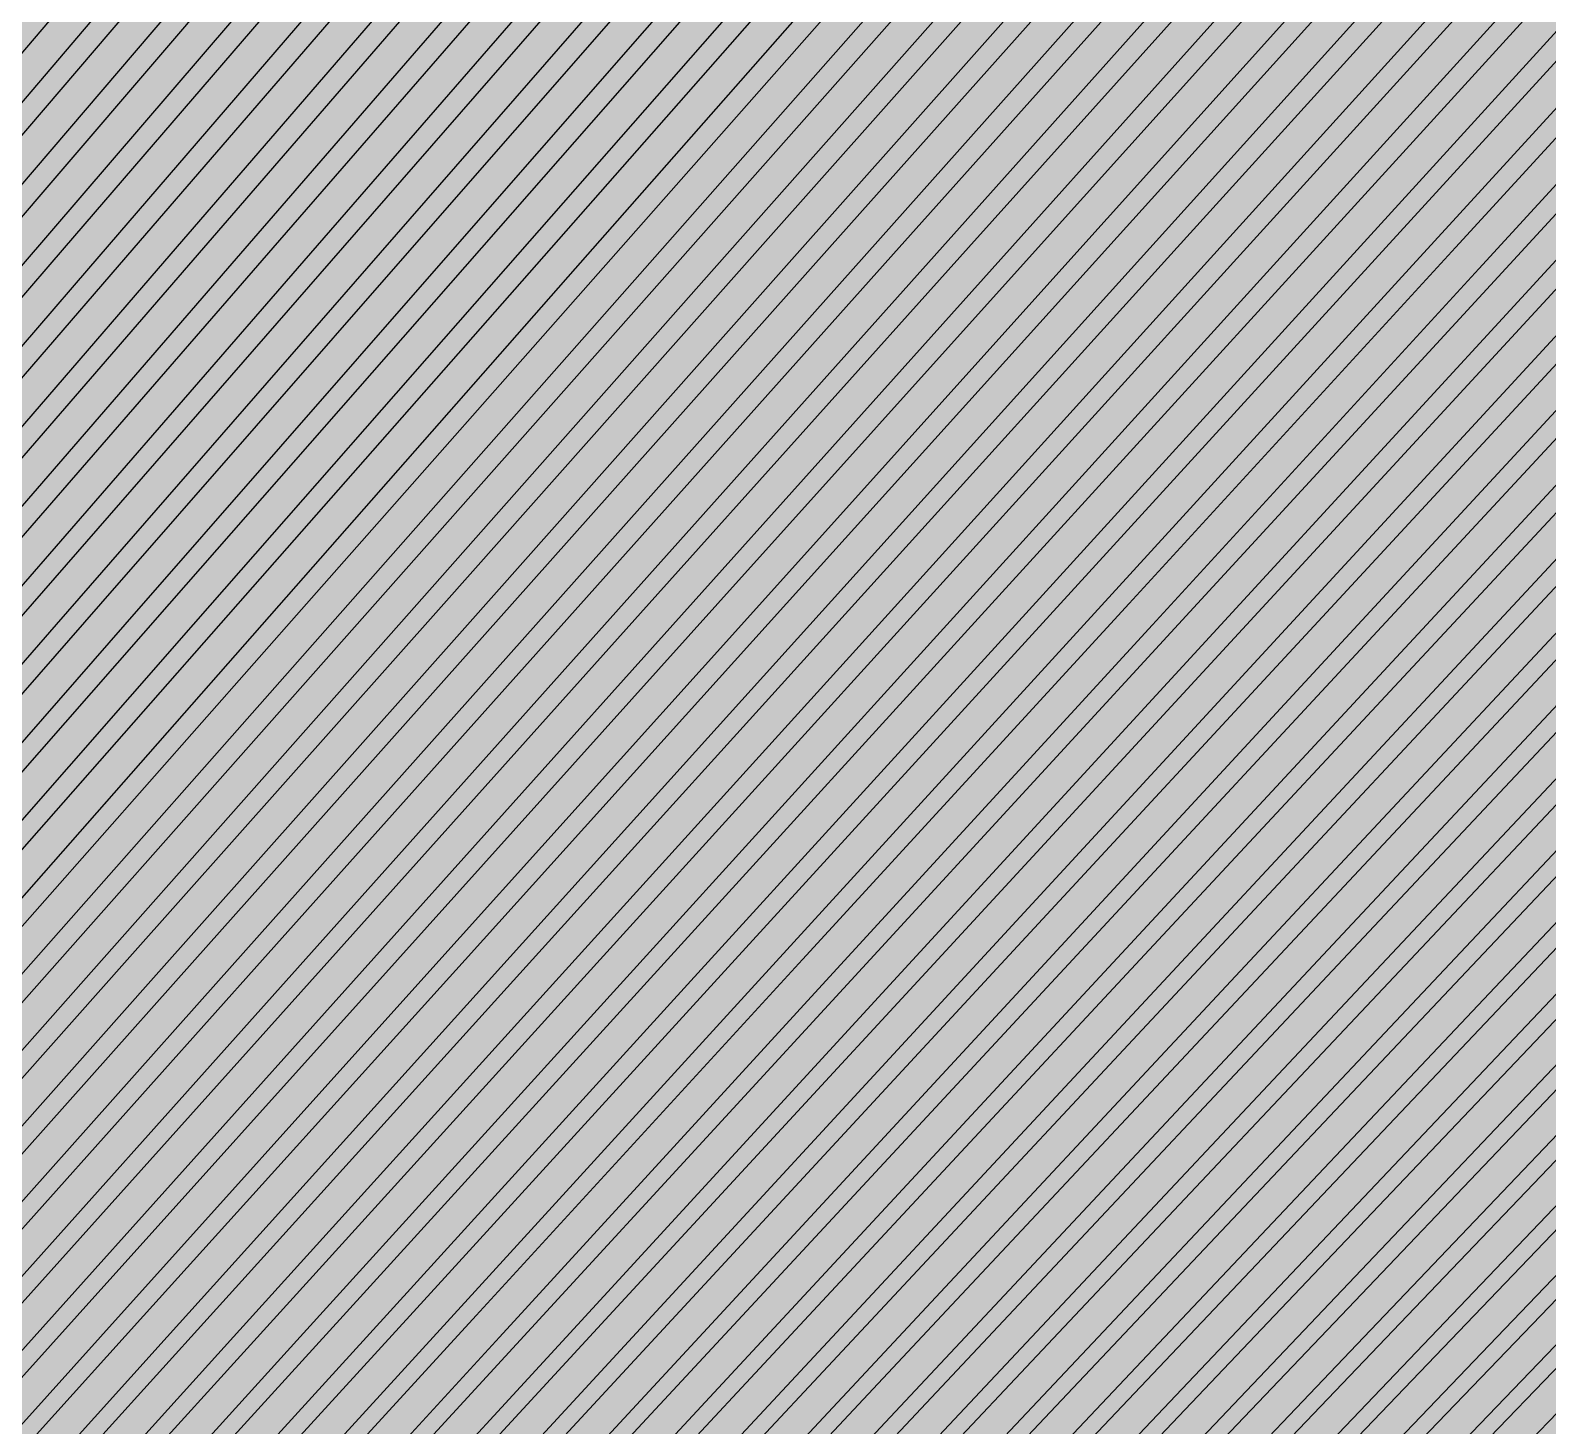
# Model space of a CAD drawing. Header units: metres. Extents: x -7231 to 10969, y -37556 to 1873.
# Drawn here: x 3204 to 3299.9, y -18628.2 to -18540 of the extents above; entities that cross this region are included whole.
import ezdxf

# ---------------------------------------------------------------- set-up
doc = ezdxf.new("R2010")
doc.units = ezdxf.units.M
for name, color, linetype in [('Metal1', 4, 'CONTINUOUS'), ('Metal2', 3, 'CONTINUOUS'), ('Polyimide', 7, 'CONTINUOUS')]:
    doc.layers.add(name, color=color, linetype=linetype)

msp = doc.modelspace()

# ---------------------------------------------------------------- hatches: boundary and pattern name
at = {"layer": 'Polyimide'}
msp.add_hatch(color=7, dxfattribs=at).paths.add_polyline_path([(4065.685, -467.996), (4066.672, -501.995), (4068.513, -535.993), (4071.413, -569.991), (4075.544, -603.989), (4081.042, -637.988), (4088.01, -671.986), (4096.523, -705.984), (4106.624, -739.982), (4118.329, -773.98), (4131.629, -807.979), (4146.494, -841.977), (4162.868, -875.975), (4180.679, -909.973), (4199.833, -943.972), (4220.224, -977.97), (4241.727, -1011.968), (4264.208, -1045.966), (4287.52, -1079.964), (4311.508, -1113.963), (4336.009, -1147.961), (4360.855, -1181.959), (4385.875, -1215.957), (4410.895, -1249.956), (4435.741, -1283.954), (4460.242, -1317.952), (4484.23, -1351.95), (4507.542, -1385.948), (4530.023, -1419.947), (4551.526, -1453.945), (4571.917, -1487.943), (4591.071, -1521.941), (4608.882, -1555.94), (4625.256, -1589.938), (4640.121, -1623.936), (4653.421, -1657.934), (4665.126, -1691.932), (4675.227, -1725.931), (4683.74, -1759.929), (4690.708, -1793.927), (4696.206, -1827.925), (4700.337, -1861.924), (4703.237, -1895.922), (4705.078, -1929.92), (4706.065, -1963.918), (4706.444, -1997.916), (4706.5, -2031.915), (4706.5, -4793.022), (4709.95, -4838.39), (4720.222, -4882.714), (4737.078, -4924.976), (4760.131, -4964.202), (4788.851, -4999.49), (4822.578, -5030.03), (4860.534, -5055.118), (4901.849, -5074.177), (4901.849, -5074.177), (4970.678, -5105.229), (5034.704, -5145.258), (5092.763, -5193.537), (5143.8, -5249.187), (5186.885, -5311.198), (5221.237, -5378.441), (5246.229, -5449.694), (5261.409, -5523.662), (5266.5, -5599), (5261.409, -5674.338), (5246.229, -5748.306), (5221.237, -5819.559), (5186.885, -5886.802), (5143.8, -5948.813), (5092.763, -6004.463), (5034.704, -6052.742), (4970.678, -6092.771), (4901.849, -6123.823), (4860.534, -6142.882), (4822.578, -6167.97), (4788.851, -6198.51), (4760.131, -6233.798), (4737.078, -6273.024), (4720.222, -6315.286), (4709.95, -6359.61), (4706.5, -6404.978), (4706.5, -9221.517), (4709.95, -9266.885), (4720.222, -9311.209), (4737.078, -9353.47), (4760.131, -9392.696), (4788.851, -9427.985), (4822.578, -9458.524), (4860.534, -9483.612), (4901.849, -9502.672), (4970.678, -9533.723), (5034.704, -9573.752), (5092.763, -9622.031), (5143.8, -9677.682), (5186.885, -9739.692), (5221.237, -9806.936), (5246.229, -9878.189), (5261.409, -9952.157), (5266.5, -10027.494), (5261.409, -10102.832), (5246.229, -10176.8), (5221.237, -10248.053), (5186.885, -10315.297), (5143.8, -10377.307), (5092.763, -10432.958), (5034.704, -10481.237), (4970.678, -10521.266), (4901.849, -10552.317), (4860.534, -10571.377), (4822.578, -10596.465), (4788.851, -10627.004), (4760.131, -10662.293), (4737.078, -10701.519), (4720.222, -10743.78), (4709.95, -10788.104), (4706.5, -10833.472), (4706.5, -13650.011), (4709.95, -13695.379), (4720.222, -13739.703), (4737.078, -13781.964), (4760.131, -13821.191), (4788.851, -13856.479), (4822.578, -13887.019), (4860.534, -13912.107), (4901.849, -13931.166), (4970.678, -13962.218), (5034.704, -14002.247), (5092.763, -14050.526), (5143.8, -14106.176), (5186.885, -14168.187), (5221.237, -14235.43), (5246.229, -14306.683), (5261.409, -14380.651), (5266.5, -14455.989), (5261.409, -14531.327), (5246.229, -14605.295), (5221.237, -14676.548), (5186.885, -14743.791), (5143.8, -14805.802), (5092.763, -14861.452), (5034.704, -14909.731), (4970.678, -14949.76), (4901.849, -14980.812), (4860.534, -14999.871), (4822.578, -15024.959), (4788.851, -15055.499), (4760.131, -15090.787), (4737.078, -15130.013), (4720.222, -15172.275), (4709.95, -15216.599), (4706.5, -15261.967), (4706.5, -15455.989), (4720.946, -15750.04), (4764.144, -16041.26), (4835.679, -16326.843), (4934.861, -16604.039), (5060.736, -16870.179), (5212.091, -17122.7), (5387.469, -17359.169), (5585.18, -17577.309), (5803.32, -17775.02), (6039.789, -17950.398), (6292.31, -18101.753), (6558.45, -18227.628), (6835.646, -18326.81), (7121.229, -18398.345), (7412.449, -18441.543), (7706.5, -18455.989), (9969.006, -18455.989), (10047.42, -18459.841), (10125.078, -18471.361), (10201.234, -18490.437), (10275.153, -18516.885), (10346.123, -18550.452), (10413.462, -18590.813), (10476.521, -18637.581), (10534.691, -18690.304), (10587.414, -18748.474), (10634.182, -18811.533), (10674.543, -18878.872), (10708.11, -18949.842), (10734.558, -19023.761), (10753.634, -19099.917), (10765.154, -19177.575), (10769.006, -19255.989), (10769.006, -20895.799), (10730.236, -20951.41), (10694.602, -21009.081), (10662.212, -21068.634), (10633.167, -21129.888), (10607.555, -21192.656), (10585.454, -21256.743), (10566.932, -21321.956), (10552.046, -21388.093), (10540.842, -21454.952), (10533.353, -21522.329), (10529.603, -21590.016), (10529.603, -21657.808), (10533.353, -21725.496), (10540.842, -21792.872), (10552.046, -21859.732), (10566.932, -21925.869), (10585.454, -21991.081), (10607.555, -22055.169), (10633.167, -22117.936), (10662.212, -22179.19), (10694.602, -22238.743), (10730.236, -22296.414), (10769.006, -22352.025), (10769.006, -32454.235), (10728.741, -32510.486), (10691.716, -32568.919), (10658.048, -32629.35), (10627.845, -32691.585), (10601.204, -32755.425), (10578.208, -32820.667), (10558.932, -32887.104), (10543.437, -32954.522), (10531.772, -33022.708), (10523.975, -33091.443), (10520.07, -33160.509), (10520.07, -33229.686), (10523.975, -33298.752), (10531.772, -33367.487), (10543.437, -33435.673), (10558.932, -33503.092), (10578.208, -33569.528), (10601.204, -33634.77), (10627.845, -33698.611), (10658.048, -33760.845), (10691.716, -33821.276), (10728.741, -33879.71), (10769.006, -33935.96), (10769.006, -36556), (10765.154, -36634.413), (10753.634, -36712.072), (10734.558, -36788.227), (10708.11, -36862.146), (10674.543, -36933.117), (10634.182, -37000.456), (10587.414, -37063.514), (10534.691, -37121.685), (10476.521, -37174.408), (10413.462, -37221.175), (10346.123, -37261.537), (10275.153, -37295.103), (10201.234, -37321.552), (10125.078, -37340.628), (10047.42, -37352.147), (9969.006, -37356), (-6231.006, -37356), (-6309.42, -37352.147), (-6387.078, -37340.628), (-6463.234, -37321.552), (-6537.153, -37295.103), (-6608.123, -37261.537), (-6675.462, -37221.175), (-6738.521, -37174.408), (-6796.691, -37121.685), (-6849.414, -37063.514), (-6896.182, -37000.456), (-6936.543, -36933.117), (-6970.11, -36862.146), (-6996.558, -36788.227), (-7015.634, -36712.072), (-7027.154, -36634.413), (-7031.006, -36556), (-7031.006, -33936.003), (-6990.735, -33879.75), (-6953.705, -33821.313), (-6920.032, -33760.88), (-6889.824, -33698.641), (-6863.179, -33634.797), (-6840.18, -33569.55), (-6820.901, -33503.109), (-6805.403, -33435.685), (-6793.736, -33367.494), (-6785.938, -33298.753), (-6782.032, -33229.682), (-6782.032, -33160.5), (-6785.938, -33091.429), (-6793.736, -33022.688), (-6805.403, -32954.497), (-6820.901, -32887.073), (-6840.18, -32820.632), (-6863.179, -32755.385), (-6889.824, -32691.541), (-6920.032, -32629.303), (-6953.705, -32568.869), (-6990.735, -32510.432), (-7031.006, -32454.179), (-7031.006, -22364.831), (-6990.735, -22308.578), (-6953.705, -22250.141), (-6920.032, -22189.707), (-6889.824, -22127.469), (-6863.179, -22063.624), (-6840.18, -21998.377), (-6820.901, -21931.936), (-6805.403, -21864.513), (-6793.736, -21796.322), (-6785.938, -21727.581), (-6782.032, -21658.51), (-6782.032, -21589.328), (-6785.938, -21520.256), (-6793.736, -21451.516), (-6805.403, -21383.325), (-6820.901, -21315.901), (-6840.18, -21249.46), (-6863.179, -21184.213), (-6889.824, -21120.369), (-6920.032, -21058.13), (-6953.705, -20997.696), (-6990.735, -20939.26), (-7031.006, -20883.007), (-7031.006, -19255.989), (-7027.154, -19177.575), (-7015.634, -19099.917), (-6996.558, -19023.761), (-6970.11, -18949.842), (-6936.543, -18878.872), (-6896.182, -18811.533), (-6849.414, -18748.474), (-6796.691, -18690.304), (-6738.521, -18637.581), (-6675.462, -18590.813), (-6608.123, -18550.452), (-6537.153, -18516.885), (-6463.234, -18490.437), (-6387.078, -18471.361), (-6309.42, -18459.841), (-6231.006, -18455.989), (-3968.5, -18455.989), (-3674.449, -18441.543), (-3383.229, -18398.345), (-3097.646, -18326.81), (-2820.45, -18227.628), (-2554.31, -18101.753), (-2301.789, -17950.398), (-2065.32, -17775.02), (-1847.18, -17577.309), (-1649.469, -17359.169), (-1474.091, -17122.7), (-1322.736, -16870.179), (-1196.861, -16604.039), (-1097.679, -16326.843), (-1026.144, -16041.26), (-982.946, -15750.04), (-968.5, -15455.989), (-968.5, -15261.967), (-971.95, -15216.599), (-982.222, -15172.275), (-999.078, -15130.013), (-1022.131, -15090.787), (-1050.851, -15055.499), (-1084.578, -15024.959), (-1122.534, -14999.871), (-1163.849, -14980.812), (-1232.678, -14949.76), (-1296.704, -14909.731), (-1354.763, -14861.452), (-1405.8, -14805.802), (-1448.885, -14743.791), (-1483.237, -14676.548), (-1508.229, -14605.295), (-1523.409, -14531.327), (-1528.5, -14455.989), (-1523.409, -14380.651), (-1508.229, -14306.683), (-1483.237, -14235.43), (-1448.885, -14168.187), (-1405.8, -14106.176), (-1354.763, -14050.526), (-1296.704, -14002.247), (-1232.678, -13962.218), (-1163.849, -13931.166), (-1122.534, -13912.107), (-1084.578, -13887.019), (-1050.851, -13856.479), (-1022.131, -13821.191), (-999.078, -13781.964), (-982.222, -13739.703), (-971.95, -13695.379), (-968.5, -13650.011), (-968.5, -12309.637), (-971.95, -12264.269), (-982.222, -12219.945), (-999.078, -12177.684), (-1022.131, -12138.458), (-1050.851, -12103.169), (-1084.578, -12072.629), (-1122.534, -12047.541), (-1163.849, -12028.482), (-1232.678, -11997.43), (-1296.704, -11957.401), (-1354.763, -11909.123), (-1405.8, -11853.472), (-1448.885, -11791.462), (-1483.237, -11724.218), (-1508.229, -11652.965), (-1523.409, -11578.997), (-1528.5, -11503.659), (-1523.409, -11428.322), (-1508.229, -11354.354), (-1483.237, -11283.1), (-1448.885, -11215.857), (-1405.8, -11153.846), (-1354.763, -11098.196), (-1296.704, -11049.917), (-1232.678, -11009.888), (-1163.849, -10978.837), (-1122.534, -10959.777), (-1084.578, -10934.689), (-1050.851, -10904.15), (-1022.131, -10868.861), (-999.078, -10829.635), (-982.222, -10787.374), (-971.95, -10743.049), (-968.5, -10697.682), (-968.5, -9357.307), (-971.95, -9311.94), (-982.222, -9267.615), (-999.078, -9225.354), (-1022.131, -9186.128), (-1050.851, -9150.839), (-1084.578, -9120.3), (-1122.534, -9095.212), (-1163.849, -9076.152), (-1163.849, -9076.152), (-1232.678, -9045.101), (-1296.704, -9005.072), (-1354.763, -8956.793), (-1405.8, -8901.142), (-1448.885, -8839.132), (-1483.237, -8771.889), (-1508.229, -8700.635), (-1523.409, -8626.667), (-1528.5, -8551.33), (-1523.409, -8475.992), (-1508.229, -8402.024), (-1483.237, -8330.771), (-1448.885, -8263.527), (-1405.8, -8201.517), (-1354.763, -8145.866), (-1296.704, -8097.588), (-1232.678, -8057.559), (-1163.849, -8026.507), (-1163.849, -8026.507), (-1122.534, -8007.448), (-1084.578, -7982.359), (-1050.851, -7951.82), (-1022.131, -7916.531), (-999.078, -7877.305), (-982.222, -7835.044), (-971.95, -7790.72), (-968.5, -7745.352), (-968.5, -6404.978), (-971.95, -6359.61), (-982.222, -6315.286), (-999.078, -6273.024), (-1022.131, -6233.798), (-1050.851, -6198.51), (-1084.578, -6167.97), (-1122.534, -6142.882), (-1163.849, -6123.823), (-1163.849, -6123.823), (-1232.678, -6092.771), (-1296.704, -6052.742), (-1354.763, -6004.463), (-1405.8, -5948.813), (-1448.885, -5886.802), (-1483.237, -5819.559), (-1508.229, -5748.306), (-1523.409, -5674.338), (-1528.5, -5599), (-1523.409, -5523.662), (-1508.229, -5449.694), (-1483.237, -5378.441), (-1448.885, -5311.198), (-1405.8, -5249.187), (-1354.763, -5193.537), (-1296.704, -5145.258), (-1232.678, -5105.229), (-1163.849, -5074.177), (-1163.849, -5074.177), (-1122.534, -5055.118), (-1084.578, -5030.03), (-1050.851, -4999.49), (-1022.131, -4964.202), (-999.078, -4924.976), (-982.222, -4882.714), (-971.95, -4838.39), (-968.5, -4793.022), (-968.5, -2031.915), (-968.443, -1997.916), (-968.056, -1963.918), (-967.051, -1929.92), (-965.176, -1895.922), (-962.222, -1861.924), (-958.014, -1827.925), (-952.413, -1793.927), (-945.314, -1759.929), (-936.642, -1725.931), (-926.352, -1691.932), (-914.428, -1657.934), (-900.878, -1623.936), (-885.736, -1589.938), (-869.055, -1555.94), (-850.911, -1521.941), (-831.398, -1487.943), (-810.626, -1453.945), (-788.721, -1419.947), (-765.819, -1385.948), (-742.071, -1351.95), (-717.634, -1317.952), (-692.674, -1283.954), (-667.363, -1249.956), (-641.875, -1215.957), (-616.387, -1181.959), (-591.076, -1147.961), (-566.116, -1113.963), (-541.679, -1079.964), (-517.931, -1045.966), (-495.029, -1011.968), (-473.124, -977.97), (-452.352, -943.972), (-432.839, -909.973), (-414.695, -875.975), (-398.014, -841.977), (-382.872, -807.979), (-369.322, -773.98), (-357.398, -739.982), (-347.108, -705.984), (-338.436, -671.986), (-331.337, -637.988), (-325.736, -603.989), (-321.528, -569.991), (-318.574, -535.993), (-316.699, -501.995), (-315.694, -467.996), (-315.307, -433.998), (-315.25, -400), (-315.25, 401), (-315.25, 451), (-315.25, 1644), (-270.25, 1644), (-270.025, 1637.133), (-269.352, 1630.295), (-268.232, 1623.516), (-266.672, 1616.824), (-264.678, 1610.249), (-262.257, 1603.818), (-259.422, 1597.56), (-256.183, 1591.5), (-252.554, 1585.665), (-248.552, 1580.08), (-244.193, 1574.769), (-239.496, 1569.754), (-234.481, 1565.057), (-229.17, 1560.698), (-223.585, 1556.696), (-217.75, 1553.067), (-211.69, 1549.828), (-205.432, 1546.993), (-199.001, 1544.572), (-192.426, 1542.578), (-185.734, 1541.018), (-178.955, 1539.898), (-172.117, 1539.225), (-165.25, 1539), (-158.383, 1539.225), (-151.545, 1539.898), (-144.766, 1541.018), (-138.074, 1542.578), (-131.499, 1544.572), (-125.068, 1546.993), (-118.81, 1549.828), (-112.75, 1553.067), (-106.915, 1556.696), (-101.33, 1560.698), (-96.019, 1565.057), (-91.004, 1569.754), (-86.307, 1574.769), (-81.948, 1580.08), (-77.946, 1585.665), (-74.317, 1591.5), (-71.078, 1597.56), (-68.243, 1603.818), (-65.822, 1610.249), (-63.828, 1616.824), (-62.268, 1623.516), (-61.148, 1630.295), (-60.475, 1637.133), (-60.25, 1644), (1853, 1644), (1853, 1573), (3815.25, 1573), (3815.464, 1579.54), (3816.106, 1586.053), (3817.171, 1592.509), (3818.657, 1598.882), (3820.557, 1605.144), (3822.862, 1611.268), (3825.563, 1617.229), (3828.647, 1623), (3832.103, 1628.557), (3835.915, 1633.876), (3840.066, 1638.935), (3844.539, 1643.711), (3849.315, 1648.184), (3854.374, 1652.335), (3859.693, 1656.147), (3865.25, 1659.603), (3871.021, 1662.687), (3876.982, 1665.388), (3883.106, 1667.693), (3889.368, 1669.593), (3895.741, 1671.079), (3902.197, 1672.144), (3908.71, 1672.786), (3915.25, 1673), (3921.79, 1672.786), (3928.303, 1672.144), (3934.759, 1671.079), (3941.132, 1669.593), (3947.394, 1667.693), (3953.518, 1665.388), (3959.479, 1662.687), (3965.25, 1659.603), (3970.807, 1656.147), (3976.126, 1652.335), (3981.185, 1648.184), (3985.961, 1643.711), (3990.434, 1638.935), (3994.585, 1633.876), (3998.397, 1628.557), (4001.853, 1623), (4004.937, 1617.229), (4007.638, 1611.268), (4009.943, 1605.144), (4011.843, 1598.882), (4013.329, 1592.509), (4014.394, 1586.053), (4015.036, 1579.54), (4015.25, 1573), (4065.25, 1573), (4065.25, 451), (4065.25, 401), (4065.25, -400), (4065.306, -433.998), (4065.685, -467.996)])

# ---------------------------------------------------------------- linework, layer by layer
at = {"layer": 'Metal1'}
for points in [[(3077.25, -19211.916), (3077.986, -18721.03), (3078.759, -18711.865), (3079.508, -18702.823), (3080.287, -18698.148), (3087.831, -18681.964), (3101.221, -18666.296), (3120.449, -18643.796), (3139.678, -18621.295), (3158.907, -18598.794), (3178.135, -18576.294), (3197.364, -18553.793), (3216.593, -18531.292), (3235.821, -18508.792), (3255.05, -18486.291), (3274.279, -18463.79), (3293.507, -18441.29)], [(3085.25, -19211.916), (3085.986, -18721.031), (3086.764, -18711.864), (3087.518, -18702.823), (3088.303, -18698.146), (3095.881, -18681.98), (3109.375, -18666.294), (3128.73, -18643.793), (3148.086, -18621.293), (3167.442, -18598.792), (3186.798, -18576.291), (3206.154, -18553.79), (3225.509, -18531.29), (3244.865, -18508.789), (3264.221, -18486.288), (3283.577, -18463.788), (3302.933, -18441.287)], [(3093.25, -19211.915), (3093.986, -18721.033), (3094.769, -18711.864), (3095.528, -18702.822), (3096.318, -18698.145), (3103.931, -18681.995), (3117.529, -18666.291), (3137.012, -18643.791), (3156.495, -18621.29), (3175.977, -18598.789), (3195.46, -18576.289), (3214.943, -18553.788), (3234.426, -18531.287), (3253.909, -18508.787), (3273.392, -18486.286), (3292.875, -18463.785), (3312.358, -18441.285)], [(3101.25, -19211.915), (3101.986, -18721.034), (3102.774, -18711.863), (3103.538, -18702.821), (3104.333, -18698.143), (3111.98, -18682.011), (3125.683, -18666.289), (3145.293, -18643.788), (3164.903, -18621.288), (3184.513, -18598.787), (3204.123, -18576.286), (3223.733, -18553.786), (3243.343, -18531.285), (3262.953, -18508.784), (3282.563, -18486.284), (3302.173, -18463.783), (3321.783, -18441.282)], [(3109.25, -19211.914), (3109.986, -18721.036), (3110.779, -18711.863), (3111.548, -18702.82), (3112.348, -18698.142), (3120.03, -18682.027), (3133.837, -18666.287), (3153.574, -18643.786), (3173.311, -18621.285), (3193.048, -18598.785), (3212.786, -18576.284), (3232.523, -18553.783), (3252.26, -18531.282), (3271.997, -18508.782), (3291.734, -18486.281), (3311.472, -18463.78), (3331.209, -18441.28)], [(3117.25, -19211.914), (3117.986, -18721.037), (3118.785, -18711.862), (3119.558, -18702.819), (3120.364, -18698.14), (3128.079, -18682.043), (3141.991, -18666.284), (3161.855, -18643.783), (3181.719, -18621.283), (3201.584, -18598.782), (3221.448, -18576.281), (3241.312, -18553.781), (3261.177, -18531.28), (3281.041, -18508.779), (3300.906, -18486.279), (3320.77, -18463.778), (3340.634, -18441.277)], [(3125.25, -19211.914), (3125.986, -18721.038), (3126.79, -18711.862), (3127.568, -18702.819), (3128.379, -18698.139), (3136.128, -18682.058), (3150.145, -18666.282), (3170.136, -18643.781), (3190.128, -18621.28), (3210.119, -18598.78), (3230.111, -18576.279), (3250.102, -18553.778), (3270.094, -18531.278), (3290.085, -18508.777), (3310.077, -18486.276), (3330.068, -18463.776), (3350.06, -18441.275)], [(3133.25, -19211.913), (3133.986, -18721.04), (3134.795, -18711.861), (3135.578, -18702.818), (3136.394, -18698.137), (3144.177, -18682.074), (3158.299, -18666.279), (3178.417, -18643.779), (3198.536, -18621.278), (3218.655, -18598.777), (3238.773, -18576.277), (3258.892, -18553.776), (3279.01, -18531.275), (3299.129, -18508.775), (3319.248, -18486.274), (3339.366, -18463.773), (3359.485, -18441.273)], [(3141.25, -19211.913), (3141.986, -18721.041), (3142.8, -18711.861), (3143.588, -18702.817), (3144.41, -18698.136), (3152.225, -18682.089), (3166.453, -18666.277), (3186.699, -18643.776), (3206.944, -18621.276), (3227.19, -18598.775), (3247.436, -18576.274), (3267.682, -18553.774), (3287.927, -18531.273), (3308.173, -18508.772), (3328.419, -18486.272), (3348.664, -18463.771), (3368.91, -18441.27)], [(3149.25, -19211.912), (3149.986, -18721.043), (3150.805, -18711.86), (3151.598, -18702.816), (3152.425, -18698.134), (3160.274, -18682.105), (3174.607, -18666.275), (3194.98, -18643.774), (3215.353, -18621.273), (3235.726, -18598.773), (3256.098, -18576.272), (3276.471, -18553.771), (3296.844, -18531.271), (3317.217, -18508.77), (3337.59, -18486.269), (3357.963, -18463.769), (3378.336, -18441.268)], [(3157.25, -19211.912), (3157.986, -18721.044), (3158.81, -18711.86), (3159.608, -18702.815), (3160.44, -18698.132), (3168.322, -18682.121), (3182.761, -18666.273), (3203.261, -18643.772), (3223.761, -18621.271), (3244.261, -18598.77), (3264.761, -18576.27), (3285.261, -18553.769), (3305.761, -18531.268), (3326.261, -18508.768), (3346.761, -18486.267), (3367.261, -18463.766), (3387.761, -18441.266)], [(3165.25, -19211.911), (3165.986, -18721.046), (3166.815, -18711.859), (3167.618, -18702.815), (3168.456, -18698.131), (3176.37, -18682.136), (3190.915, -18666.27), (3211.542, -18643.77), (3232.169, -18621.269), (3252.796, -18598.768), (3273.423, -18576.268), (3294.051, -18553.767), (3314.678, -18531.266), (3335.305, -18508.765), (3355.932, -18486.265), (3376.559, -18463.764), (3397.186, -18441.263)], [(3173.25, -19211.911), (3173.986, -18721.047), (3174.82, -18711.858), (3175.628, -18702.814), (3176.471, -18698.129), (3184.418, -18682.152), (3199.069, -18666.268), (3219.823, -18643.767), (3240.577, -18621.267), (3261.332, -18598.766), (3282.086, -18576.265), (3302.84, -18553.765), (3323.595, -18531.264), (3344.349, -18508.763), (3365.103, -18486.263), (3385.857, -18463.762), (3406.612, -18441.261)], [(3181.25, -19211.911), (3181.986, -18721.049), (3182.825, -18711.858), (3183.638, -18702.813), (3184.486, -18698.128), (3192.466, -18682.167), (3207.223, -18666.266), (3228.104, -18643.765), (3248.986, -18621.264), (3269.867, -18598.764), (3290.749, -18576.263), (3311.63, -18553.762), (3332.511, -18531.262), (3353.393, -18508.761), (3374.274, -18486.26), (3395.156, -18463.76), (3416.037, -18441.259)], [(3189.25, -19211.91), (3189.986, -18721.05), (3190.831, -18711.857), (3191.648, -18702.812), (3192.502, -18698.126), (3200.514, -18682.182), (3215.377, -18666.264), (3236.386, -18643.763), (3257.394, -18621.262), (3278.403, -18598.762), (3299.411, -18576.261), (3320.42, -18553.76), (3341.428, -18531.259), (3362.437, -18508.759), (3383.445, -18486.258), (3404.454, -18463.757), (3425.462, -18441.257)], [(3197.25, -19211.91), (3197.986, -18721.052), (3198.836, -18711.857), (3199.658, -18702.811), (3200.517, -18698.125), (3208.561, -18682.198), (3223.531, -18666.261), (3244.667, -18643.761), (3265.802, -18621.26), (3286.938, -18598.759), (3308.074, -18576.259), (3329.209, -18553.758), (3350.345, -18531.257), (3371.481, -18508.757), (3392.616, -18486.256), (3413.752, -18463.755), (3434.888, -18441.255)], [(3205.25, -19211.909), (3205.986, -18721.053), (3206.841, -18711.856), (3207.668, -18702.811), (3208.532, -18698.123), (3216.609, -18682.213), (3231.685, -18666.259), (3252.948, -18643.758), (3274.211, -18621.258), (3295.473, -18598.757), (3316.736, -18576.256), (3337.999, -18553.756), (3359.262, -18531.255), (3380.524, -18508.754), (3401.787, -18486.254), (3423.05, -18463.753), (3444.313, -18441.252)], [(3213.25, -19211.909), (3213.986, -18721.055), (3214.846, -18711.856), (3215.678, -18702.81), (3216.548, -18698.122), (3224.656, -18682.229), (3239.839, -18666.257), (3261.229, -18643.756), (3282.619, -18621.256), (3304.009, -18598.755), (3325.399, -18576.254), (3346.789, -18553.754), (3368.178, -18531.253), (3389.568, -18508.752), (3410.958, -18486.252), (3432.348, -18463.751), (3453.738, -18441.25)], [(3221.25, -19211.908), (3221.986, -18721.056), (3222.851, -18711.855), (3223.688, -18702.809), (3224.563, -18698.12), (3232.703, -18682.244), (3247.993, -18666.255), (3269.51, -18643.754), (3291.027, -18621.254), (3312.544, -18598.753), (3334.061, -18576.252), (3355.578, -18553.751), (3377.095, -18531.251), (3398.612, -18508.75), (3420.129, -18486.249), (3441.646, -18463.749), (3463.163, -18441.248)], [(3229.25, -19211.908), (3229.986, -18721.058), (3230.856, -18711.855), (3231.698, -18702.808), (3232.578, -18698.119), (3240.75, -18682.259), (3256.147, -18666.253), (3277.791, -18643.752), (3299.435, -18621.251), (3321.079, -18598.751), (3342.724, -18576.25), (3364.368, -18553.749), (3386.012, -18531.249), (3407.656, -18508.748), (3429.3, -18486.247), (3450.945, -18463.747), (3472.589, -18441.246)], [(3295.028, -18442.589), (3275.799, -18465.09), (3256.57, -18487.59), (3237.342, -18510.091), (3218.113, -18532.592), (3198.884, -18555.092), (3179.656, -18577.593), (3160.427, -18600.094), (3141.198, -18622.594), (3121.97, -18645.095), (3102.741, -18667.596), (3089.529, -18683.056), (3082.215, -18698.746), (3081.494, -18703.071), (3080.752, -18712.03), (3080.014, -18721.114), (3080.75, -19211.916)], [(3304.449, -18442.591), (3285.093, -18465.092), (3265.737, -18487.593), (3246.381, -18510.093), (3227.026, -18532.594), (3207.67, -18555.095), (3188.314, -18577.595), (3168.958, -18600.096), (3149.602, -18622.597), (3130.247, -18645.097), (3110.891, -18667.598), (3097.576, -18683.077), (3090.23, -18698.747), (3089.504, -18703.072), (3088.757, -18712.03), (3088.014, -18721.116), (3088.75, -19211.916)], [(3313.87, -18442.594), (3294.387, -18465.094), (3274.904, -18487.595), (3255.421, -18510.096), (3235.938, -18532.597), (3216.455, -18555.097), (3196.972, -18577.598), (3177.489, -18600.099), (3158.007, -18622.599), (3138.524, -18645.1), (3119.041, -18667.601), (3105.623, -18683.097), (3098.244, -18698.749), (3097.514, -18703.072), (3096.762, -18712.031), (3096.014, -18721.118), (3096.75, -19211.915)], [(3323.291, -18442.596), (3303.681, -18465.097), (3284.071, -18487.598), (3264.461, -18510.098), (3244.851, -18532.599), (3225.241, -18555.1), (3205.631, -18577.6), (3186.021, -18600.101), (3166.411, -18622.602), (3146.801, -18645.102), (3127.19, -18667.603), (3113.669, -18683.117), (3106.259, -18698.751), (3105.524, -18703.073), (3104.767, -18712.031), (3104.014, -18721.12), (3104.75, -19211.915)], [(3332.712, -18442.599), (3312.975, -18465.099), (3293.238, -18487.6), (3273.501, -18510.101), (3253.764, -18532.601), (3234.026, -18555.102), (3214.289, -18577.603), (3194.552, -18600.103), (3174.815, -18622.604), (3155.077, -18645.105), (3135.34, -18667.605), (3121.716, -18683.138), (3114.273, -18698.752), (3113.533, -18703.074), (3112.772, -18712.032), (3112.014, -18721.122), (3112.75, -19211.914)], [(3342.133, -18442.601), (3322.269, -18465.102), (3302.405, -18487.602), (3282.54, -18510.103), (3262.676, -18532.604), (3242.812, -18555.104), (3222.947, -18577.605), (3203.083, -18600.106), (3183.219, -18622.606), (3163.354, -18645.107), (3143.49, -18667.608), (3129.762, -18683.158), (3122.288, -18698.754), (3121.543, -18703.075), (3120.777, -18712.033), (3120.014, -18721.123), (3120.75, -19211.914)], [(3351.555, -18442.603), (3331.563, -18465.104), (3311.572, -18487.605), (3291.58, -18510.105), (3271.589, -18532.606), (3251.597, -18555.107), (3231.606, -18577.607), (3211.614, -18600.108), (3191.623, -18622.609), (3171.631, -18645.11), (3151.64, -18667.61), (3137.808, -18683.178), (3130.302, -18698.755), (3129.553, -18703.076), (3128.782, -18712.033), (3128.014, -18721.125), (3128.75, -19211.914)], [(3360.976, -18442.606), (3340.857, -18465.106), (3320.739, -18487.607), (3300.62, -18510.108), (3280.501, -18532.608), (3260.383, -18555.109), (3240.264, -18577.61), (3220.146, -18600.111), (3200.027, -18622.611), (3179.908, -18645.112), (3159.79, -18667.613), (3145.854, -18683.198), (3138.316, -18698.757), (3137.563, -18703.076), (3136.787, -18712.034), (3136.014, -18721.127), (3136.75, -19211.913)], [(3370.397, -18442.608), (3350.151, -18465.109), (3329.906, -18487.609), (3309.66, -18510.11), (3289.414, -18532.611), (3269.168, -18555.111), (3248.923, -18577.612), (3228.677, -18600.113), (3208.431, -18622.614), (3188.185, -18645.114), (3167.94, -18667.615), (3153.9, -18683.218), (3146.331, -18698.758), (3145.573, -18703.077), (3144.792, -18712.034), (3144.014, -18721.129), (3144.75, -19211.913)], [(3379.818, -18442.61), (3359.445, -18465.111), (3339.072, -18487.612), (3318.7, -18510.112), (3298.327, -18532.613), (3277.954, -18555.114), (3257.581, -18577.614), (3237.208, -18600.115), (3216.835, -18622.616), (3196.462, -18645.117), (3176.09, -18667.617), (3161.946, -18683.238), (3154.345, -18698.76), (3153.582, -18703.078), (3152.797, -18712.035), (3152.014, -18721.131), (3152.75, -19211.912)], [(3389.239, -18442.613), (3368.739, -18465.113), (3348.239, -18487.614), (3327.739, -18510.115), (3307.239, -18532.615), (3286.739, -18555.116), (3266.239, -18577.617), (3245.739, -18600.117), (3225.239, -18622.618), (3204.739, -18645.119), (3184.239, -18667.619), (3169.991, -18683.258), (3162.36, -18698.761), (3161.592, -18703.079), (3160.802, -18712.035), (3160.014, -18721.133), (3160.75, -19211.912)], [(3398.661, -18442.615), (3378.033, -18465.116), (3357.406, -18487.616), (3336.779, -18510.117), (3316.152, -18532.618), (3295.525, -18555.118), (3274.898, -18577.619), (3254.271, -18600.12), (3233.643, -18622.62), (3213.016, -18645.121), (3192.389, -18667.622), (3178.037, -18683.278), (3170.374, -18698.763), (3169.602, -18703.08), (3168.807, -18712.036), (3168.014, -18721.135), (3168.75, -19211.911)], [(3408.082, -18442.617), (3387.327, -18465.118), (3366.573, -18487.619), (3345.819, -18510.119), (3325.065, -18532.62), (3304.31, -18555.121), (3283.556, -18577.621), (3262.802, -18600.122), (3242.048, -18622.623), (3221.293, -18645.123), (3200.539, -18667.624), (3186.082, -18683.298), (3178.389, -18698.765), (3177.612, -18703.08), (3176.812, -18712.036), (3176.014, -18721.137), (3176.75, -19211.911)], [(3417.503, -18442.619), (3396.621, -18465.12), (3375.74, -18487.621), (3354.859, -18510.121), (3333.977, -18532.622), (3313.096, -18555.123), (3292.215, -18577.624), (3271.333, -18600.124), (3250.452, -18622.625), (3229.57, -18645.126), (3208.689, -18667.626), (3194.127, -18683.318), (3186.403, -18698.766), (3185.622, -18703.081), (3184.817, -18712.037), (3184.014, -18721.139), (3184.75, -19211.911)], [(3426.924, -18442.622), (3405.916, -18465.122), (3384.907, -18487.623), (3363.899, -18510.124), (3342.89, -18532.624), (3321.881, -18555.125), (3300.873, -18577.626), (3279.864, -18600.126), (3258.856, -18622.627), (3237.847, -18645.128), (3216.839, -18667.628), (3202.172, -18683.337), (3194.418, -18698.768), (3193.632, -18703.082), (3192.823, -18712.037), (3192.014, -18721.141), (3192.75, -19211.91)], [(3436.345, -18442.624), (3415.21, -18465.125), (3394.074, -18487.625), (3372.938, -18510.126), (3351.803, -18532.627), (3330.667, -18555.127), (3309.531, -18577.628), (3288.396, -18600.129), (3267.26, -18622.629), (3246.124, -18645.13), (3224.989, -18667.631), (3210.217, -18683.357), (3202.432, -18698.769), (3201.641, -18703.083), (3200.828, -18712.038), (3200.014, -18721.144), (3200.75, -19211.91)], [(3445.766, -18442.626), (3424.504, -18465.127), (3403.241, -18487.627), (3381.978, -18510.128), (3360.715, -18532.629), (3339.453, -18555.129), (3318.19, -18577.63), (3296.927, -18600.131), (3275.664, -18622.631), (3254.401, -18645.132), (3233.139, -18667.633), (3218.261, -18683.377), (3210.447, -18698.771), (3209.651, -18703.084), (3208.833, -18712.038), (3208.014, -18721.146), (3208.75, -19211.909)], [(3455.188, -18442.628), (3433.798, -18465.129), (3412.408, -18487.63), (3391.018, -18510.13), (3369.628, -18532.631), (3348.238, -18555.132), (3326.848, -18577.632), (3305.458, -18600.133), (3284.068, -18622.634), (3262.678, -18645.134), (3241.288, -18667.635), (3226.305, -18683.396), (3218.461, -18698.772), (3217.661, -18703.084), (3216.838, -18712.039), (3216.014, -18721.148), (3216.75, -19211.909)], [(3464.609, -18442.63), (3443.092, -18465.131), (3421.575, -18487.632), (3400.058, -18510.132), (3378.541, -18532.633), (3357.024, -18555.134), (3335.507, -18577.634), (3313.99, -18600.135), (3292.472, -18622.636), (3270.955, -18645.136), (3249.438, -18667.637), (3234.35, -18683.416), (3226.475, -18698.774), (3225.671, -18703.085), (3224.843, -18712.039), (3224.014, -18721.15), (3224.75, -19211.908)], [(3474.03, -18442.632), (3452.386, -18465.133), (3430.742, -18487.634), (3409.098, -18510.134), (3387.453, -18532.635), (3365.809, -18555.136), (3344.165, -18577.637), (3322.521, -18600.137), (3300.877, -18622.638), (3279.232, -18645.139), (3257.588, -18667.639), (3242.394, -18683.435), (3234.49, -18698.775), (3233.681, -18703.086), (3232.848, -18712.04), (3232.014, -18721.152), (3232.75, -19211.908)]]:
    msp.add_lwpolyline(points, dxfattribs=at)
at = {"layer": 'Metal2'}
for points in [[(3073.25, -19211.916), (3073.986, -18721.029), (3074.756, -18711.865), (3075.503, -18702.824), (3076.28, -18698.149), (3083.806, -18681.956), (3097.144, -18666.298), (3116.309, -18643.797), (3135.474, -18621.296), (3154.639, -18598.796), (3173.804, -18576.295), (3192.969, -18553.794), (3212.134, -18531.293), (3231.299, -18508.793), (3250.464, -18486.292), (3269.63, -18463.791), (3288.795, -18441.291)], [(3081.25, -19211.916), (3081.986, -18721.031), (3082.762, -18711.865), (3083.513, -18702.823), (3084.295, -18698.147), (3091.856, -18681.972), (3105.298, -18666.295), (3124.59, -18643.794), (3143.882, -18621.294), (3163.174, -18598.793), (3182.467, -18576.292), (3201.759, -18553.792), (3221.051, -18531.291), (3240.343, -18508.79), (3259.636, -18486.29), (3278.928, -18463.789), (3298.22, -18441.288)], [(3089.25, -19211.916), (3089.986, -18721.032), (3090.767, -18711.864), (3091.523, -18702.822), (3092.31, -18698.146), (3099.906, -18681.988), (3113.452, -18666.293), (3132.871, -18643.792), (3152.29, -18621.291), (3171.71, -18598.791), (3191.129, -18576.29), (3210.549, -18553.789), (3229.968, -18531.289), (3249.387, -18508.788), (3268.807, -18486.287), (3288.226, -18463.787), (3307.645, -18441.286)], [(3097.25, -19211.915), (3097.986, -18721.033), (3098.772, -18711.864), (3099.533, -18702.821), (3100.326, -18698.144), (3107.956, -18682.003), (3121.606, -18666.29), (3141.152, -18643.79), (3160.699, -18621.289), (3180.245, -18598.788), (3199.792, -18576.287), (3219.338, -18553.787), (3238.885, -18531.286), (3258.431, -18508.785), (3277.978, -18486.285), (3297.524, -18463.784), (3317.071, -18441.283)], [(3105.25, -19211.915), (3105.986, -18721.035), (3106.777, -18711.863), (3107.543, -18702.821), (3108.341, -18698.143), (3116.005, -18682.019), (3129.76, -18666.288), (3149.433, -18643.787), (3169.107, -18621.286), (3188.781, -18598.786), (3208.454, -18576.285), (3228.128, -18553.784), (3247.802, -18531.284), (3267.475, -18508.783), (3287.149, -18486.282), (3306.822, -18463.782), (3326.496, -18441.281)], [(3113.25, -19211.914), (3113.986, -18721.036), (3114.782, -18711.862), (3115.553, -18702.82), (3116.356, -18698.141), (3124.054, -18682.035), (3137.914, -18666.285), (3157.715, -18643.785), (3177.515, -18621.284), (3197.316, -18598.783), (3217.117, -18576.283), (3236.918, -18553.782), (3256.718, -18531.281), (3276.519, -18508.781), (3296.32, -18486.28), (3316.121, -18463.779), (3335.921, -18441.279)], [(3121.25, -19211.914), (3121.986, -18721.038), (3122.787, -18711.862), (3123.563, -18702.819), (3124.371, -18698.139), (3132.103, -18682.05), (3146.068, -18666.283), (3165.996, -18643.782), (3185.924, -18621.282), (3205.852, -18598.781), (3225.779, -18576.28), (3245.707, -18553.78), (3265.635, -18531.279), (3285.563, -18508.778), (3305.491, -18486.278), (3325.419, -18463.777), (3345.347, -18441.276)], [(3129.25, -19211.913), (3129.986, -18721.039), (3130.792, -18711.861), (3131.573, -18702.818), (3132.387, -18698.138), (3140.152, -18682.066), (3154.222, -18666.281), (3174.277, -18643.78), (3194.332, -18621.279), (3214.387, -18598.779), (3234.442, -18576.278), (3254.497, -18553.777), (3274.552, -18531.277), (3294.607, -18508.776), (3314.662, -18486.275), (3334.717, -18463.775), (3354.772, -18441.274)], [(3137.25, -19211.913), (3137.986, -18721.041), (3138.797, -18711.861), (3139.583, -18702.817), (3140.402, -18698.136), (3148.201, -18682.082), (3162.376, -18666.278), (3182.558, -18643.778), (3202.74, -18621.277), (3222.922, -18598.776), (3243.105, -18576.276), (3263.287, -18553.775), (3283.469, -18531.274), (3303.651, -18508.774), (3323.833, -18486.273), (3344.015, -18463.772), (3364.198, -18441.271)], [(3145.25, -19211.913), (3145.986, -18721.042), (3146.802, -18711.86), (3147.593, -18702.817), (3148.417, -18698.135), (3156.25, -18682.097), (3170.53, -18666.276), (3190.839, -18643.775), (3211.149, -18621.275), (3231.458, -18598.774), (3251.767, -18576.273), (3272.076, -18553.773), (3292.386, -18531.272), (3312.695, -18508.771), (3333.004, -18486.271), (3353.314, -18463.77), (3373.623, -18441.269)], [(3153.25, -19211.912), (3153.986, -18721.043), (3154.808, -18711.86), (3155.603, -18702.816), (3156.433, -18698.133), (3164.298, -18682.113), (3178.684, -18666.274), (3199.12, -18643.773), (3219.557, -18621.272), (3239.993, -18598.772), (3260.43, -18576.271), (3280.866, -18553.77), (3301.303, -18531.27), (3321.739, -18508.769), (3342.175, -18486.268), (3362.612, -18463.768), (3383.048, -18441.267)], [(3161.25, -19211.912), (3161.986, -18721.045), (3162.813, -18711.859), (3163.613, -18702.815), (3164.448, -18698.132), (3172.346, -18682.128), (3186.838, -18666.271), (3207.402, -18643.771), (3227.965, -18621.27), (3248.529, -18598.769), (3269.092, -18576.269), (3289.656, -18553.768), (3310.219, -18531.267), (3330.783, -18508.767), (3351.346, -18486.266), (3371.91, -18463.765), (3392.474, -18441.265)], [(3169.25, -19211.911), (3169.986, -18721.046), (3170.818, -18711.859), (3171.623, -18702.814), (3172.463, -18698.13), (3180.394, -18682.144), (3194.992, -18666.269), (3215.683, -18643.768), (3236.373, -18621.268), (3257.064, -18598.767), (3277.755, -18576.266), (3298.445, -18553.766), (3319.136, -18531.265), (3339.827, -18508.764), (3360.518, -18486.264), (3381.208, -18463.763), (3401.899, -18441.262)], [(3177.25, -19211.911), (3177.986, -18721.048), (3178.823, -18711.858), (3179.633, -18702.813), (3180.479, -18698.129), (3188.442, -18682.159), (3203.146, -18666.267), (3223.964, -18643.766), (3244.782, -18621.266), (3265.599, -18598.765), (3286.417, -18576.264), (3307.235, -18553.763), (3328.053, -18531.263), (3348.871, -18508.762), (3369.689, -18486.261), (3390.506, -18463.761), (3411.324, -18441.26)], [(3185.25, -19211.91), (3185.986, -18721.049), (3186.828, -18711.858), (3187.643, -18702.813), (3188.494, -18698.127), (3196.49, -18682.175), (3211.3, -18666.265), (3232.245, -18643.764), (3253.19, -18621.263), (3274.135, -18598.763), (3295.08, -18576.262), (3316.025, -18553.761), (3336.97, -18531.261), (3357.915, -18508.76), (3378.86, -18486.259), (3399.805, -18463.759), (3420.75, -18441.258)], [(3193.25, -19211.91), (3193.986, -18721.051), (3194.833, -18711.857), (3195.653, -18702.812), (3196.509, -18698.126), (3204.538, -18682.19), (3219.454, -18666.262), (3240.526, -18643.762), (3261.598, -18621.261), (3282.67, -18598.76), (3303.742, -18576.26), (3324.814, -18553.759), (3345.887, -18531.258), (3366.959, -18508.758), (3388.031, -18486.257), (3409.103, -18463.756), (3430.175, -18441.256)], [(3201.25, -19211.909), (3201.986, -18721.052), (3202.838, -18711.857), (3203.663, -18702.811), (3204.525, -18698.124), (3212.585, -18682.206), (3227.608, -18666.26), (3248.807, -18643.76), (3270.006, -18621.259), (3291.206, -18598.758), (3312.405, -18576.258), (3333.604, -18553.757), (3354.803, -18531.256), (3376.003, -18508.755), (3397.202, -18486.255), (3418.401, -18463.754), (3439.6, -18441.253)], [(3209.25, -19211.909), (3209.986, -18721.054), (3210.843, -18711.856), (3211.673, -18702.81), (3212.54, -18698.123), (3220.632, -18682.221), (3235.762, -18666.258), (3257.088, -18643.757), (3278.415, -18621.257), (3299.741, -18598.756), (3321.067, -18576.255), (3342.394, -18553.755), (3363.72, -18531.254), (3385.046, -18508.753), (3406.373, -18486.253), (3427.699, -18463.752), (3449.025, -18441.251)], [(3217.25, -19211.909), (3217.986, -18721.055), (3218.849, -18711.856), (3219.683, -18702.809), (3220.555, -18698.121), (3228.679, -18682.236), (3243.916, -18666.256), (3265.369, -18643.755), (3286.823, -18621.255), (3308.276, -18598.754), (3329.73, -18576.253), (3351.183, -18553.753), (3372.637, -18531.252), (3394.09, -18508.751), (3415.544, -18486.25), (3436.997, -18463.75), (3458.451, -18441.249)], [(3225.25, -19211.908), (3225.986, -18721.057), (3226.854, -18711.855), (3227.693, -18702.809), (3228.571, -18698.12), (3236.726, -18682.251), (3252.07, -18666.254), (3273.651, -18643.753), (3295.231, -18621.252), (3316.812, -18598.752), (3338.392, -18576.251), (3359.973, -18553.75), (3381.554, -18531.25), (3403.134, -18508.749), (3424.715, -18486.248), (3446.295, -18463.748), (3467.876, -18441.247)], [(3233.25, -19211.908), (3233.986, -18721.059), (3234.859, -18711.854), (3235.703, -18702.808), (3236.586, -18698.118), (3244.773, -18682.267), (3260.224, -18666.252), (3281.932, -18643.751), (3303.639, -18621.25), (3325.347, -18598.75), (3347.055, -18576.249), (3368.763, -18553.748), (3390.47, -18531.248), (3412.178, -18508.747), (3433.886, -18486.246), (3455.594, -18463.746), (3477.301, -18441.245)], [(3290.317, -18442.588), (3271.152, -18465.088), (3251.987, -18487.589), (3232.822, -18510.09), (3213.657, -18532.59), (3194.492, -18555.091), (3175.327, -18577.592), (3156.161, -18600.092), (3136.996, -18622.593), (3117.831, -18645.094), (3098.666, -18667.594), (3085.505, -18683.046), (3078.208, -18698.745), (3077.489, -18703.07), (3076.75, -18712.03), (3076.014, -18721.113), (3076.75, -19211.916)], [(3299.738, -18442.59), (3280.446, -18465.091), (3261.154, -18487.591), (3241.862, -18510.092), (3222.569, -18532.593), (3203.277, -18555.094), (3183.985, -18577.594), (3164.693, -18600.095), (3145.4, -18622.596), (3126.108, -18645.096), (3106.816, -18667.597), (3093.552, -18683.066), (3086.222, -18698.747), (3085.499, -18703.071), (3084.755, -18712.03), (3084.014, -18721.115), (3084.75, -19211.916)], [(3309.159, -18442.593), (3289.74, -18465.093), (3270.321, -18487.594), (3250.901, -18510.095), (3231.482, -18532.595), (3212.063, -18555.096), (3192.643, -18577.597), (3173.224, -18600.097), (3153.804, -18622.598), (3134.385, -18645.099), (3114.966, -18667.599), (3101.599, -18683.087), (3094.237, -18698.748), (3093.509, -18703.072), (3092.76, -18712.031), (3092.014, -18721.117), (3092.75, -19211.916)], [(3318.581, -18442.595), (3299.034, -18465.096), (3279.488, -18487.596), (3259.941, -18510.097), (3240.395, -18532.598), (3220.848, -18555.098), (3201.302, -18577.599), (3181.755, -18600.1), (3162.209, -18622.6), (3142.662, -18645.101), (3123.116, -18667.602), (3109.646, -18683.107), (3102.251, -18698.75), (3101.519, -18703.073), (3100.765, -18712.031), (3100.014, -18721.119), (3100.75, -19211.915)], [(3328.002, -18442.597), (3308.328, -18465.098), (3288.654, -18487.599), (3268.981, -18510.099), (3249.307, -18532.6), (3229.634, -18555.101), (3209.96, -18577.602), (3190.286, -18600.102), (3170.613, -18622.603), (3150.939, -18645.104), (3131.265, -18667.604), (3117.693, -18683.127), (3110.266, -18698.751), (3109.528, -18703.074), (3108.77, -18712.032), (3108.014, -18721.121), (3108.75, -19211.915)], [(3337.423, -18442.6), (3317.622, -18465.101), (3297.821, -18487.601), (3278.021, -18510.102), (3258.22, -18532.603), (3238.419, -18555.103), (3218.618, -18577.604), (3198.818, -18600.105), (3179.017, -18622.605), (3159.216, -18645.106), (3139.415, -18667.607), (3125.739, -18683.148), (3118.28, -18698.753), (3117.538, -18703.074), (3116.775, -18712.032), (3116.014, -18721.122), (3116.75, -19211.914)], [(3346.844, -18442.602), (3326.916, -18465.103), (3306.988, -18487.604), (3287.06, -18510.104), (3267.132, -18532.605), (3247.205, -18555.106), (3227.277, -18577.606), (3207.349, -18600.107), (3187.421, -18622.608), (3167.493, -18645.108), (3147.565, -18667.609), (3133.785, -18683.168), (3126.295, -18698.755), (3125.548, -18703.075), (3124.78, -18712.033), (3124.014, -18721.124), (3124.75, -19211.914)], [(3356.265, -18442.605), (3336.21, -18465.105), (3316.155, -18487.606), (3296.1, -18510.107), (3276.045, -18532.607), (3255.99, -18555.108), (3235.935, -18577.609), (3215.88, -18600.109), (3195.825, -18622.61), (3175.77, -18645.111), (3155.715, -18667.611), (3141.831, -18683.188), (3134.309, -18698.756), (3133.558, -18703.076), (3132.785, -18712.033), (3132.014, -18721.126), (3132.75, -19211.913)], [(3365.686, -18442.607), (3345.504, -18465.108), (3325.322, -18487.608), (3305.14, -18510.109), (3284.958, -18532.61), (3264.776, -18555.11), (3244.593, -18577.611), (3224.411, -18600.112), (3204.229, -18622.612), (3184.047, -18645.113), (3163.865, -18667.614), (3149.877, -18683.208), (3142.324, -18698.758), (3141.568, -18703.077), (3140.79, -18712.034), (3140.014, -18721.128), (3140.75, -19211.913)], [(3375.108, -18442.609), (3354.798, -18465.11), (3334.489, -18487.611), (3314.18, -18510.111), (3293.87, -18532.612), (3273.561, -18555.113), (3253.252, -18577.613), (3232.942, -18600.114), (3212.633, -18622.615), (3192.324, -18645.115), (3172.015, -18667.616), (3157.923, -18683.228), (3150.338, -18698.759), (3149.578, -18703.078), (3148.795, -18712.034), (3148.014, -18721.13), (3148.75, -19211.913)], [(3384.529, -18442.612), (3364.092, -18465.112), (3343.656, -18487.613), (3323.219, -18510.114), (3302.783, -18532.614), (3282.347, -18555.115), (3261.91, -18577.616), (3241.474, -18600.116), (3221.037, -18622.617), (3200.601, -18645.118), (3180.164, -18667.618), (3165.969, -18683.248), (3158.353, -18698.761), (3157.587, -18703.078), (3156.8, -18712.035), (3156.014, -18721.132), (3156.75, -19211.912)], [(3393.95, -18442.614), (3373.386, -18465.114), (3352.823, -18487.615), (3332.259, -18510.116), (3311.696, -18532.617), (3291.132, -18555.117), (3270.569, -18577.618), (3250.005, -18600.119), (3229.441, -18622.619), (3208.878, -18645.12), (3188.314, -18667.621), (3174.014, -18683.268), (3166.367, -18698.762), (3165.597, -18703.079), (3164.805, -18712.035), (3164.014, -18721.134), (3164.75, -19211.912)], [(3403.371, -18442.616), (3382.68, -18465.117), (3361.99, -18487.617), (3341.299, -18510.118), (3320.608, -18532.619), (3299.918, -18555.119), (3279.227, -18577.62), (3258.536, -18600.121), (3237.846, -18622.622), (3217.155, -18645.122), (3196.464, -18667.623), (3182.059, -18683.288), (3174.382, -18698.764), (3173.607, -18703.08), (3172.81, -18712.036), (3172.014, -18721.136), (3172.75, -19211.911)], [(3412.792, -18442.618), (3391.974, -18465.119), (3371.157, -18487.62), (3350.339, -18510.12), (3329.521, -18532.621), (3308.703, -18555.122), (3287.885, -18577.622), (3267.068, -18600.123), (3246.25, -18622.624), (3225.432, -18645.124), (3204.614, -18667.625), (3190.104, -18683.308), (3182.396, -18698.765), (3181.617, -18703.081), (3180.815, -18712.037), (3180.014, -18721.138), (3180.75, -19211.911)], [(3422.213, -18442.621), (3401.269, -18465.121), (3380.324, -18487.622), (3359.379, -18510.123), (3338.434, -18532.623), (3317.489, -18555.124), (3296.544, -18577.625), (3275.599, -18600.125), (3254.654, -18622.626), (3233.709, -18645.127), (3212.764, -18667.627), (3198.149, -18683.327), (3190.41, -18698.767), (3189.627, -18703.082), (3188.82, -18712.037), (3188.014, -18721.14), (3188.75, -19211.91)], [(3431.635, -18442.623), (3410.563, -18465.123), (3389.49, -18487.624), (3368.418, -18510.125), (3347.346, -18532.625), (3326.274, -18555.126), (3305.202, -18577.627), (3284.13, -18600.128), (3263.058, -18622.628), (3241.986, -18645.129), (3220.914, -18667.63), (3206.194, -18683.347), (3198.425, -18698.768), (3197.637, -18703.082), (3196.825, -18712.038), (3196.014, -18721.143), (3196.75, -19211.91)], [(3441.056, -18442.625), (3419.857, -18465.126), (3398.657, -18487.626), (3377.458, -18510.127), (3356.259, -18532.628), (3335.06, -18555.128), (3313.861, -18577.629), (3292.661, -18600.13), (3271.462, -18622.63), (3250.263, -18645.131), (3229.064, -18667.632), (3214.239, -18683.367), (3206.439, -18698.77), (3205.646, -18703.083), (3204.83, -18712.038), (3204.014, -18721.145), (3204.75, -19211.909)], [(3450.477, -18442.627), (3429.151, -18465.128), (3407.824, -18487.628), (3386.498, -18510.129), (3365.172, -18532.63), (3343.845, -18555.131), (3322.519, -18577.631), (3301.193, -18600.132), (3279.866, -18622.633), (3258.54, -18645.133), (3237.214, -18667.634), (3222.283, -18683.386), (3214.454, -18698.771), (3213.656, -18703.084), (3212.835, -18712.039), (3212.014, -18721.147), (3212.75, -19211.909)], [(3459.898, -18442.629), (3438.445, -18465.13), (3416.991, -18487.631), (3395.538, -18510.131), (3374.084, -18532.632), (3352.631, -18555.133), (3331.177, -18577.633), (3309.724, -18600.134), (3288.27, -18622.635), (3266.817, -18645.135), (3245.363, -18667.636), (3230.328, -18683.406), (3222.468, -18698.773), (3221.666, -18703.085), (3220.84, -18712.039), (3220.014, -18721.149), (3220.75, -19211.909)], [(3469.32, -18442.631), (3447.739, -18465.132), (3426.158, -18487.633), (3404.578, -18510.133), (3382.997, -18532.634), (3361.416, -18555.135), (3339.836, -18577.635), (3318.255, -18600.136), (3296.675, -18622.637), (3275.094, -18645.138), (3253.513, -18667.638), (3238.372, -18683.425), (3230.483, -18698.774), (3229.676, -18703.086), (3228.845, -18712.04), (3228.014, -18721.151), (3228.75, -19211.908)], [(3478.741, -18442.634), (3457.033, -18465.134), (3435.325, -18487.635), (3413.617, -18510.136), (3391.91, -18532.636), (3370.202, -18555.137), (3348.494, -18577.638), (3326.786, -18600.138), (3305.079, -18622.639), (3283.371, -18645.14), (3261.663, -18667.64), (3246.416, -18683.445), (3238.497, -18698.776), (3237.686, -18703.086), (3236.85, -18712.04), (3236.014, -18721.153), (3236.75, -19211.908)]]:
    msp.add_lwpolyline(points, dxfattribs=at)

doc.saveas('drawing.dxf')
